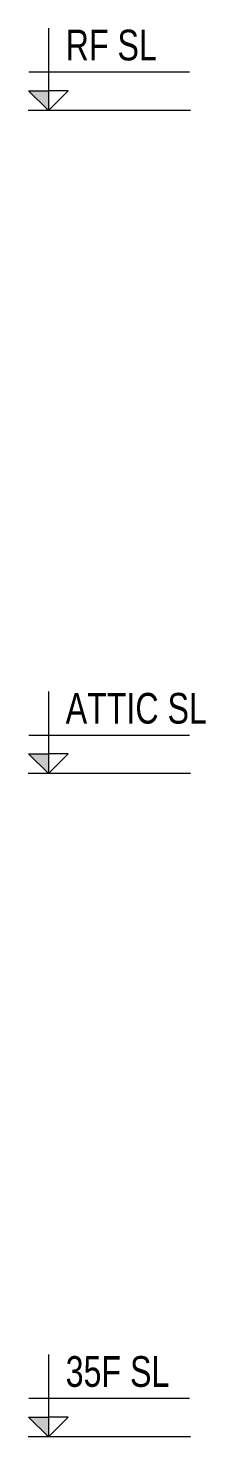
# Model space of a CAD drawing. Header units: millimetres. Extents: x 239606 to 473981, y -27658 to 23850.
# Drawn here: x 382357 to 383802, y 7830 to 19300 of the extents above; entities that cross this region are included whole.
import ezdxf

# ---------------------------------------------------------------- set-up
doc = ezdxf.new("R2010")
doc.units = ezdxf.units.MM
for name, color, linetype, lineweight in [('NDC_S_ANNO', 7, 'Continuous', 20), ('NDC_S_TEXT SYMBOL', 7, 'Continuous', 20), ('NDC_S_VN TEXT', 7, 'Continuous', 20)]:
    doc.layers.add(name, color=color, linetype=linetype, lineweight=lineweight)
doc.styles.add('NDC_ANNO', font='', dxfattribs={"width": 0.8})
doc.styles.get('NDC_ANNO').set_extended_font_data('Dotum')

# ---------------------------------------------------------------- blocks, each defined once
blk = doc.blocks.new('kata_block_CT')
at = {"layer": 'NDC_S_ANNO'}
blk.add_hatch(color=3, dxfattribs=at).paths.add_polyline_path([(0, 1.6), (-1.61, 1.6), (0, 0)])
at = {"layer": 'NDC_S_ANNO', "ltscale": 50}
h = blk.add_hatch(dxfattribs=at)
h.set_pattern_fill('ANSI31', color=256, scale=1.406, style=0)
h.paths.add_polyline_path([(0, 1.6), (0, 0), (1.61, 1.6)])
for p, q in [((-1.59, 3.14), (11.47, 3.14)), ((11.56, 0), (-1.64, 0))]:
    blk.add_line(p, q, dxfattribs=at)
for points in [[(0, 6.69), (0, 0)], [(0, 0), (-1.61, 1.6), (0, 1.6)], [(0, 0), (1.61, 1.6), (0, 1.6)]]:
    blk.add_lwpolyline(points, dxfattribs=at)
at = {"layer": 'NDC_S_ANNO', "color": 8, "ltscale": 50}
blk.add_lwpolyline([(0, 0), (-1.61, 1.6), (0, 1.6)], dxfattribs=at)
at = {"layer": 'NDC_S_TEXT SYMBOL', "color": 3, "style": 'NDC_ANNO', "width": 0.8}
blk.add_attdef('CT', (1.41, 4.07), '', height=2.5, dxfattribs=at)

msp = doc.modelspace()

# ---------------------------------------------------------------- block references
at = {"layer": 'NDC_S_VN TEXT', "xscale": 100, "yscale": 100, "zscale": 100}
for p, values in [((382520.8, 18630.3), {'CT': 'RF SL'}), ((382520.8, 13230.3), {'CT': 'ATTIC SL'}), ((382520.8, 7830.3), {'CT': '35F SL'})]:
    msp.add_blockref('kata_block_CT', p, dxfattribs=at).add_auto_attribs(values)

doc.saveas('drawing.dxf')
